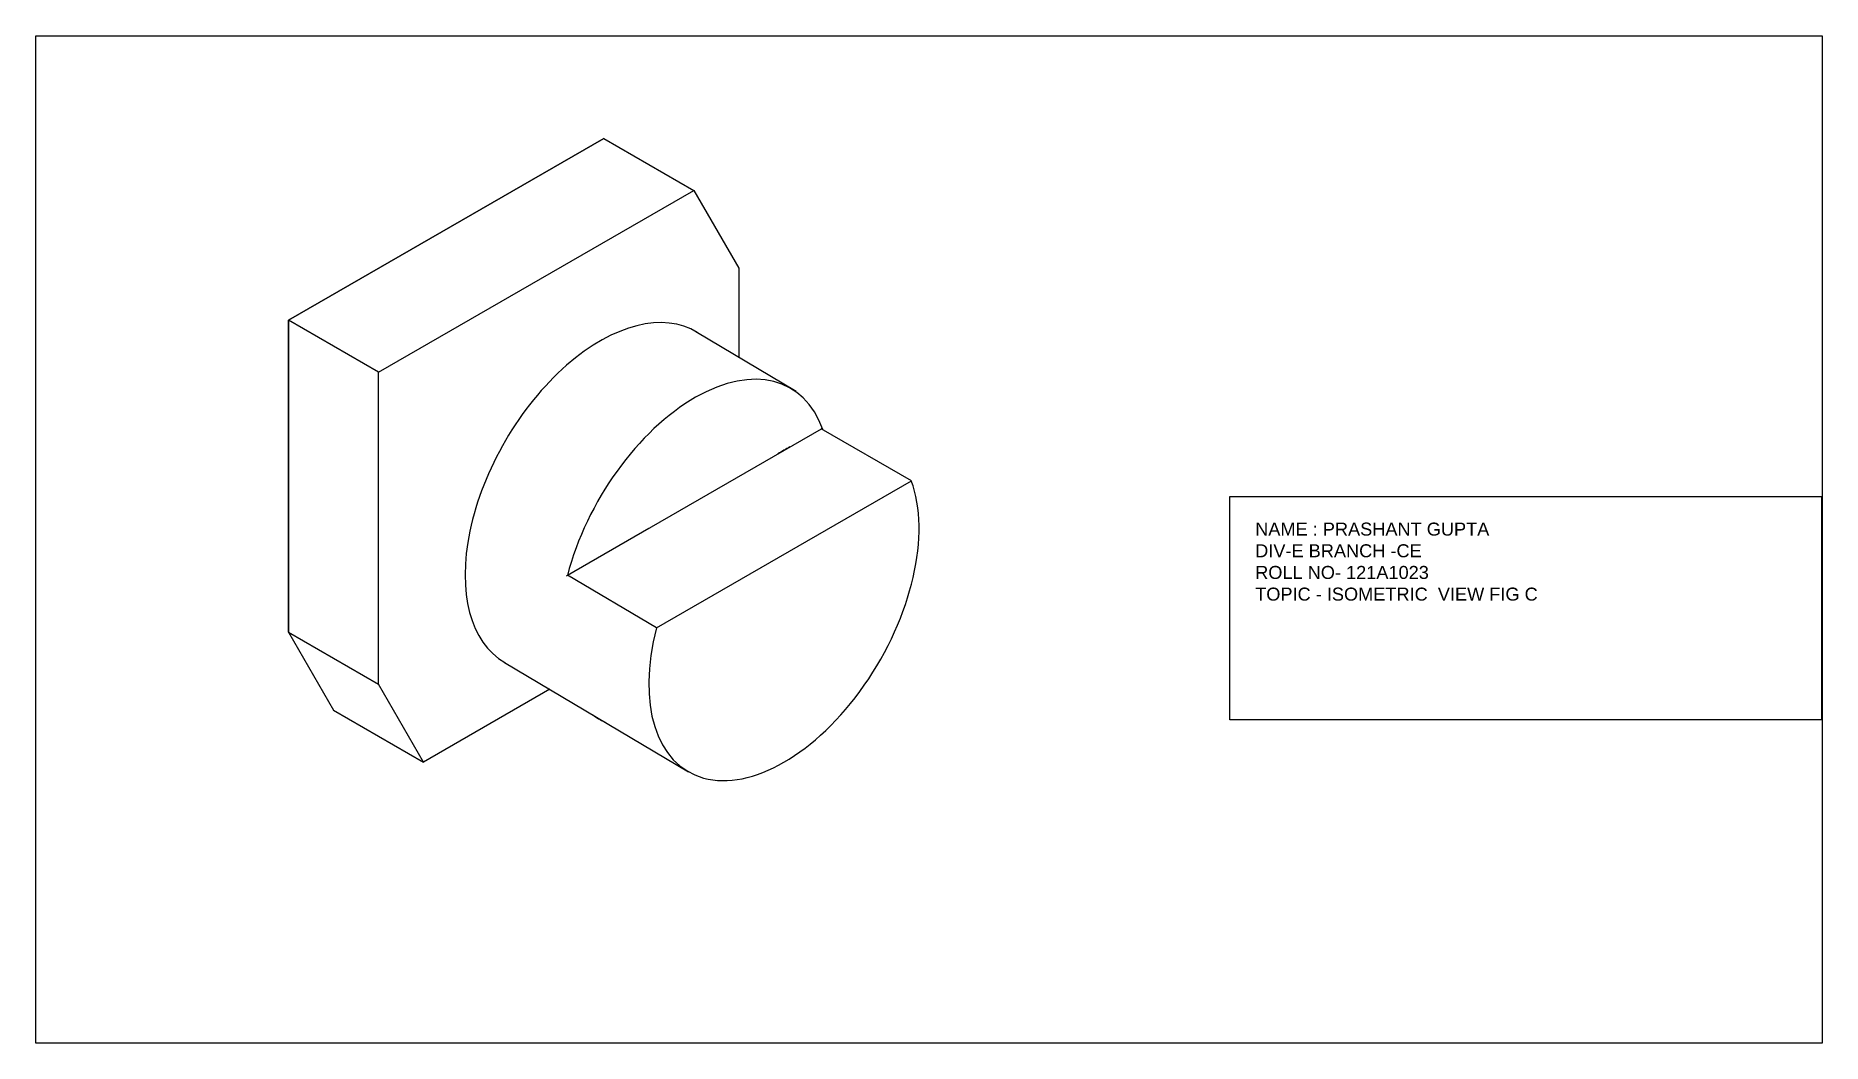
# Model space of a CAD drawing. Header units: millimetres. Extents: x 1347 to 1691, y 377 to 570.
import ezdxf

# ---------------------------------------------------------------- set-up
doc = ezdxf.new("R2010")
doc.units = ezdxf.units.MM
doc.styles.get("Standard").update_dxf_attribs({"font": 'arial.ttf'})

msp = doc.modelspace()

# ---------------------------------------------------------------- linework, layer by layer
for p, q in [((1395.81, 515.71), (1456.43, 550.71)), ((1456.43, 550.71), (1395.81, 515.71)), ((1456.43, 550.71), (1473.75, 540.71)), ((1413.13, 505.71), (1473.75, 540.71)), ((1473.75, 540.71), (1482.41, 525.71)), ((1482.41, 525.71), (1482.41, 508.62)), ((1395.81, 515.71), (1395.81, 455.71)), ((1413.13, 505.71), (1395.81, 515.71)), ((1395.81, 455.71), (1395.81, 515.71)), ((1413.13, 505.71), (1395.81, 515.71)), ((1474.13, 513.55), (1493.42, 502.06)), ((1413.13, 445.71), (1413.13, 505.71)), ((1493.31, 502), (1493.42, 502.06)), ((1449.28, 466.55), (1498.27, 494.83)), ((1515.57, 484.85), (1498.25, 494.85)), ((1466.58, 456.57), (1515.57, 484.85)), ((1449.45, 466.68), (1465.09, 475.71)), ((1465.12, 475.69), (1465.09, 475.71)), ((1456.43, 470.68), (1456.43, 470.71)), ((1466.58, 456.57), (1449.45, 466.68)), ((1395.81, 455.71), (1404.47, 440.71)), ((1395.81, 455.71), (1413.13, 445.71)), ((1437.38, 449.91), (1472.7, 428.89)), ((1421.79, 430.71), (1413.13, 445.71)), ((1446.09, 444.73), (1421.79, 430.71)), ((1404.47, 440.71), (1421.79, 430.71)), ((1456.43, 438.55), (1456.43, 438.57))]:
    msp.add_line(p, q)
for points in [[(1347.24, 570.46), (1690.69, 570.46), (1690.69, 376.65), (1347.24, 376.65)], [(1576.81, 481.8), (1690.52, 481.8), (1690.52, 438.86), (1576.81, 438.86)]]:
    msp.add_lwpolyline(points, close=True)
for centre, start_param, end_param in [((1455.76, 481.73), 3.126188, 6.283185), ((1473.95, 470.82), 2.683881, 5.158995), ((1491.07, 460.71), 10.165784, 10.254569), ((1491.07, 460.71), 5.15795, 8.979217), ((1473.95, 470.82), 6.213053, 6.337913)]:
    msp.add_ellipse(centre, major_axis=(-18.37, -31.82), ratio=0.57735, start_param=start_param, end_param=end_param)

# ---------------------------------------------------------------- texts
at = {"insert": (1581.67, 476.8), "char_height": 2.5, "attachment_point": 1}
msp.add_mtext_dynamic_manual_height_columns('NAME : PRASHANT GUPTA\\PDIV-E BRANCH -CE\\PROLL NO- 121A1023\\PTOPIC - ISOMETRIC  VIEW FIG C', width=56.5444, gutter_width=12.5, heights=[33.22], dxfattribs=at)

doc.saveas('drawing.dxf')
